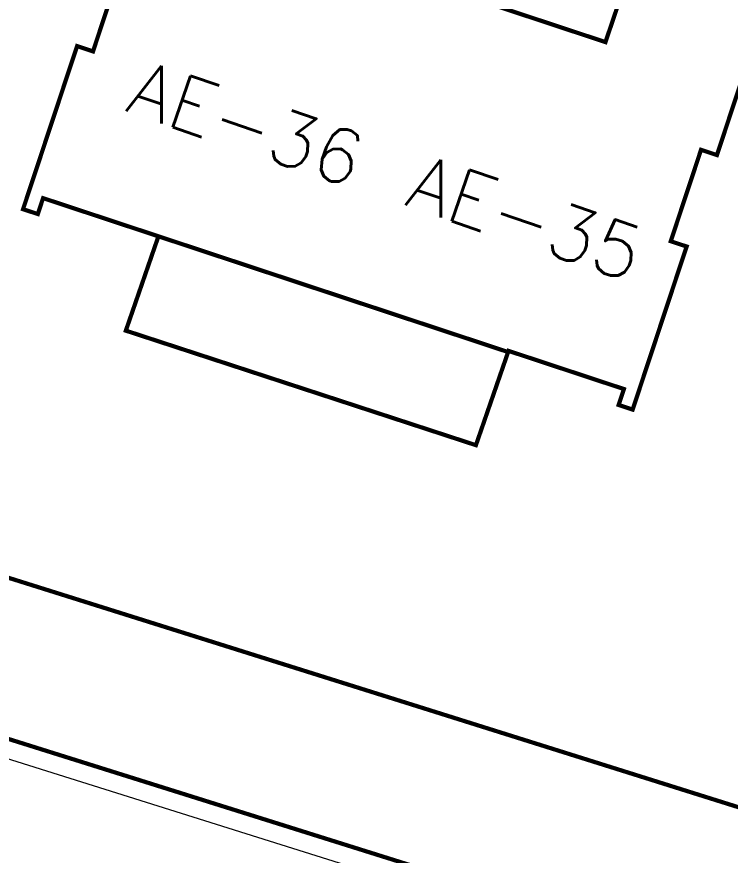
# Model space of a CAD drawing. Header units: inches. Extents: x 350994 to 353538, y 1581369 to 1583842.
# Drawn here: x 351414.53 to 351431.56, y 1583266.21 to 1583286.22 of the extents above; entities that cross this region are included whole.
import ezdxf
from ezdxf.enums import TextEntityAlignment as Align

# ---------------------------------------------------------------- set-up
doc = ezdxf.new("R2010")
doc.units = ezdxf.units.IN
doc.header["$MEASUREMENT"] = 0
doc.linetypes.add('1', pattern=[0])
for name, color, linetype in [('BOUNDARY', 5, 'Continuous'), ('BULDING', 5, '1'), ('EP TF', 5, 'Continuous'), ("ROAD'S", 1, '1')]:
    doc.layers.add(name, color=color, linetype=linetype)
doc.styles.add('ROMANS', font='ROMANS.shx')
doc.styles.get("Standard").update_dxf_attribs({"font": 'arial.ttf'})
doc.linetypes.add('SILT_FENCE', pattern='A,0.5,-0.2,["EP",Standard,S=0.1,R=0,X=-0.1,Y=-0.05],-0.2', length=0.9)

msp = doc.modelspace()

# ---------------------------------------------------------------- linework, layer by layer
at = {"layer": 'BOUNDARY', "lineweight": 5, "const_width": 0.1, "elevation": 99.066}
for points in [[(351420.978, 1583288.135), (351428.58, 1583285.618), (351429.301, 1583287.745)], [(351432.488, 1583286.69), (351431.24, 1583282.921), (351430.861, 1583283.047), (351430.138, 1583280.864), (351430.517, 1583280.738), (351429.229, 1583276.846), (351428.895, 1583276.956), (351429.02, 1583277.336), (351426.267, 1583278.247), (351426.267, 1583278.247), (351426.267, 1583278.247), (351425.489, 1583275.996), (351417.135, 1583278.73), (351417.913, 1583280.982), (351415.16, 1583281.893), (351415.035, 1583281.513), (351414.683, 1583281.63), (351415.972, 1583285.522), (351416.352, 1583285.396), (351417.075, 1583287.58)], [(351417.913, 1583280.982), (351426.258, 1583278.219)]]:
    msp.add_lwpolyline(points, dxfattribs=at)
at = {"layer": 'EP TF', "color": 252, "linetype": 'SILT_FENCE', "lineweight": 5, "ltscale": 6, "elevation": 98.457}
msp.add_lwpolyline([(351390.184, 1583276.102), (351444.617, 1583258.982), (351470.489, 1583250.813), (351496.968, 1583242.772), (351522.244, 1583234.082), (351548.566, 1583225.918), (351548.566, 1583225.918)], dxfattribs=at)
at = {"layer": "ROAD'S", "lineweight": 5, "const_width": 0.1}
for points in [[(351566.837, 1583288.695), (351587.368, 1583281.612), (351589.749, 1583279.92), (351590.972, 1583277.627), (351589.879, 1583272.789), (351572.923, 1583223.021), (351570.49, 1583222.806), (351567.784, 1583223.345), (351562.174, 1583225.354), (351463.672, 1583257.317), (351394.003, 1583279.224), (351390.857, 1583283.441), (351391.809, 1583287.12), (351391.809, 1583287.12), (351391.95, 1583287.665), (351407.18, 1583340.371), (351411.724, 1583342.339), (351413.567, 1583341.782), (351482.492, 1583317.608), (351515.964, 1583306.247), (351528.201, 1583302.025)], [(351393.06, 1583275.668), (351462.322, 1583253.905), (351560.885, 1583222.306), (351564.853, 1583220.437), (351568.311, 1583218.792), (351570.496, 1583215.695), (351570.496, 1583215.695), (351555.306, 1583169.633)]]:
    msp.add_lwpolyline(points, dxfattribs=at)

# ---------------------------------------------------------------- texts
at = {"layer": 'BULDING', "color": 0, "linetype": 'Continuous', "lineweight": 9, "style": 'ROMANS'}
for s, p in [('AE-36', (351420.019, 1583283.669, -9.404)), ('AE-35', (351426.678, 1583281.425, -9.404))]:
    msp.add_text(s, height=1.3, rotation=341.0931, dxfattribs=at).set_placement(p, align=Align.MIDDLE_CENTER)

doc.saveas('drawing.dxf')
